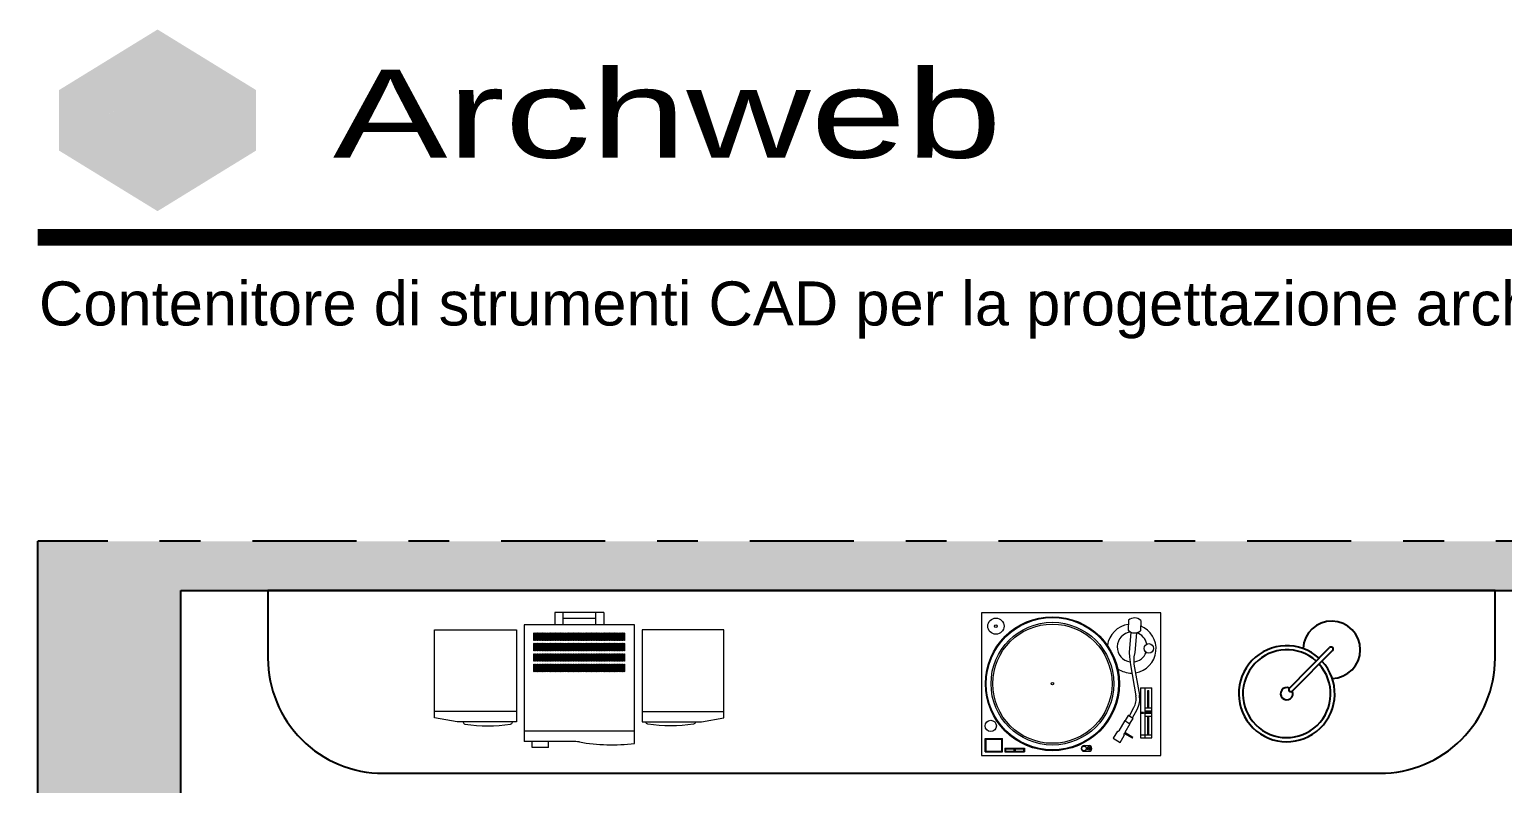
# Model space of a CAD drawing. Header units: millimetres. Extents: x 1294.6 to 1304.6, y 78.5 to 86.5.
# Drawn here: x 1294.554 to 1298.156, y 84.705 to 86.548 of the extents above; entities that cross this region are included whole.
import ezdxf
from ezdxf.enums import TextEntityAlignment as Align

# ---------------------------------------------------------------- set-up
doc = ezdxf.new("R2010")
doc.units = ezdxf.units.MM
doc.linetypes.add('TRATTOPUNTOX2', pattern=[50.8, 25.4, -12.7, 0, -12.7])
doc.layers.add('ACCESSORI - accessories', color=175, linetype='Continuous', lineweight=9)
doc.layers.add('www.archweb.com', color=2, linetype='Continuous', lineweight=5)
doc.layers.add('ARREDI attrezzature - furniture', color=175, linetype='Continuous')
doc.layers.add('MURATURA sezioni - wall sections', color=7, linetype='Continuous')
doc.layers.add('MURATURA tratteggi - hatch walls', color=7, linetype='Continuous', lineweight=40, true_color=0xa8a8a8)
doc.styles.add('AW', font='arial.ttf')
doc.styles.get("Standard").update_dxf_attribs({"font": 'arial.ttf'})

# ---------------------------------------------------------------- blocks, each defined once
blk = doc.blocks.new('lampada - lamp - kn53aw26')
at = {"layer": 'ARREDI attrezzature - furniture'}
for points in [[(1305.6571, 84.9383), (1305.7554, 85.0373)], [(1305.7625, 85.0303), (1305.6642, 84.9313)]]:
    blk.add_lwpolyline(points, dxfattribs=at)
for centre, radius, start, end in [((1305.7605, 85.0322), 0.0699, 271.0828, 177.6347), ((1305.6507, 84.9248), 0.1173, 47.6508, 42.7667), ((1305.6507, 84.9248), 0.1073, 47.8785, 42.5391), ((1305.759, 85.0338), 0.005, 315.1711, 135.2464), ((1305.6507, 84.9248), 0.015, 64.68, 25.7375), ((1305.6606, 84.9348), 0.005, 135.1711, 315.2464)]:
    blk.add_arc(centre, radius, start, end, dxfattribs=at)
blk = doc.blocks.new('aw logo')
at = {"true_color": 0xababab}
h = blk.add_hatch(color=253, dxfattribs=at)
h.dxf.hatch_style = 1
h.paths.add_polyline_path([(-7.13, -10.92), (-6.51, -10.56), (-6.51, -3.76), (-13.02, -7.52)])
h.paths.add_polyline_path([(-6.51, -10.56), (-0.62, -7.16), (-6.51, -3.76)])
h.paths.add_polyline_path([(-0.62, -7.16), (0, -6.8), (0.62, -7.16), (6.51, -3.76), (0, 0), (-6.51, -3.76)])
h.paths.add_polyline_path([(0.62, -7.16), (6.51, -10.56), (6.51, -3.76)])
h.paths.add_polyline_path([(6.51, -10.56), (7.13, -10.92), (13.02, -7.52), (6.51, -3.76)])
at = {"true_color": 0xffffff}
h = blk.add_hatch(color=7, dxfattribs=at)
h.dxf.hatch_style = 1
h.paths.add_polyline_path([(0, -8.23), (5.89, -11.63), (5.89, -19.15), (7.13, -18.43), (7.13, -10.92), (0, -6.8), (-7.13, -10.92), (-7.13, -18.43), (-5.89, -19.15), (-5.89, -11.63)])
at = {"true_color": 0x878787}
h = blk.add_hatch(color=252, dxfattribs=at)
h.dxf.hatch_style = 1
h.paths.add_polyline_path([(7.13, -10.92), (7.13, -11.63), (13.02, -15.03), (13.02, -7.52)])
h.paths.add_polyline_path([(7.13, -11.63), (7.13, -18.43), (13.02, -15.03)])
h.paths.add_polyline_path([(-7.13, -18.43), (-7.13, -11.63), (-13.02, -15.03)])
h.paths.add_polyline_path([(-7.13, -11.63), (-7.13, -10.92), (-13.02, -7.52), (-13.02, -15.03)])
at = {"true_color": 0xaa0e10}
h = blk.add_hatch(color=14, dxfattribs=at)
h.dxf.hatch_style = 1
h.paths.add_polyline_path([(5.89, -11.63), (0, -8.23), (-5.89, -11.63), (0, -15.03)])
at = {"true_color": 0x890b0d}
h = blk.add_hatch(color=16, dxfattribs=at)
h.dxf.hatch_style = 1
h.paths.add_polyline_path([(-5.89, -11.63), (-5.89, -19.15), (0, -22.55), (0, -15.03)])
h.paths.add_polyline_path([(5.89, -19.15), (5.89, -11.63), (0, -15.03), (0, -22.55)])
blk = doc.blocks.new('stereo er74aw26')
at = {"layer": 'ACCESSORI - accessories', "ltscale": 0.5}
for p, q in [((1295.9584, 85.1234), (1295.8384, 85.1234)), ((1295.8384, 85.1234), (1295.8384, 85.0934)), ((1295.8584, 85.1234), (1295.8584, 85.0934)), ((1295.9384, 85.1084), (1295.8584, 85.1084)), ((1295.9384, 85.1234), (1295.9384, 85.0934)), ((1295.9584, 85.1234), (1295.9584, 85.0934)), ((1295.5449, 84.8661), (1295.5449, 85.0811)), ((1295.5449, 85.0811), (1295.7449, 85.0811)), ((1295.7449, 85.0811), (1295.7449, 84.8561)), ((1295.7634, 85.0934), (1295.7634, 84.8084)), ((1296.0334, 85.0934), (1295.7634, 85.0934)), ((1296.0334, 84.8034), (1296.0334, 85.0934)), ((1296.052, 85.0811), (1296.052, 84.8561)), ((1296.252, 85.0811), (1296.052, 85.0811)), ((1296.252, 84.8661), (1296.252, 85.0811)), ((1295.7449, 84.8811), (1295.5449, 84.8811)), ((1295.5999, 84.8561), (1295.5449, 84.8661)), ((1295.7449, 84.8561), (1295.5999, 84.8561)), ((1296.052, 84.8811), (1296.252, 84.8811)), ((1296.052, 84.8561), (1296.197, 84.8561)), ((1296.197, 84.8561), (1296.252, 84.8661)), ((1296.0334, 84.8334), (1295.7634, 84.8334)), ((1295.8813, 84.8084), (1295.7634, 84.8084)), ((1295.7834, 84.7934), (1295.7834, 84.8084)), ((1295.8234, 84.7934), (1295.7834, 84.7934)), ((1295.8234, 84.7934), (1295.8234, 84.8084))]:
    blk.add_line(p, q, dxfattribs=at)
at = {"layer": 'ACCESSORI - accessories', "color": 253, "ltscale": 0.5, "true_color": 0x9e9e9e}
for points in [[(1295.7894, 85.0724), (1295.7894, 85.0559, -1), (1295.7874, 85.0559), (1295.7874, 85.0724, -1)], [(1295.7934, 85.0724), (1295.7934, 85.0559, -1), (1295.7914, 85.0559), (1295.7914, 85.0724, -1)], [(1295.7974, 85.0724), (1295.7974, 85.0559, -1), (1295.7954, 85.0559), (1295.7954, 85.0724, -1)], [(1295.8014, 85.0724), (1295.8014, 85.0559, -1), (1295.7994, 85.0559), (1295.7994, 85.0724, -1)], [(1295.8054, 85.0724), (1295.8054, 85.0559, -1), (1295.8034, 85.0559), (1295.8034, 85.0724, -1)], [(1295.8094, 85.0724), (1295.8094, 85.0559, -1), (1295.8074, 85.0559), (1295.8074, 85.0724, -1)], [(1295.8134, 85.0724), (1295.8134, 85.0559, -1), (1295.8114, 85.0559), (1295.8114, 85.0724, -1)], [(1295.8174, 85.0724), (1295.8174, 85.0559, -1), (1295.8154, 85.0559), (1295.8154, 85.0724, -1)], [(1295.8214, 85.0724), (1295.8214, 85.0559, -1), (1295.8194, 85.0559), (1295.8194, 85.0724, -1)], [(1295.8254, 85.0724), (1295.8254, 85.0559, -1), (1295.8234, 85.0559), (1295.8234, 85.0724, -1)], [(1295.8294, 85.0724), (1295.8294, 85.0559, -1), (1295.8274, 85.0559), (1295.8274, 85.0724, -1)], [(1295.8334, 85.0724), (1295.8334, 85.0559, -1), (1295.8314, 85.0559), (1295.8314, 85.0724, -1)], [(1295.8374, 85.0724), (1295.8374, 85.0559, -1), (1295.8354, 85.0559), (1295.8354, 85.0724, -1)], [(1295.8414, 85.0724), (1295.8414, 85.0559, -1), (1295.8394, 85.0559), (1295.8394, 85.0724, -1)], [(1295.8454, 85.0724), (1295.8454, 85.0559, -1), (1295.8434, 85.0559), (1295.8434, 85.0724, -1)], [(1295.8494, 85.0724), (1295.8494, 85.0559, -1), (1295.8474, 85.0559), (1295.8474, 85.0724, -1)], [(1295.8534, 85.0724), (1295.8534, 85.0559, -1), (1295.8514, 85.0559), (1295.8514, 85.0724, -1)], [(1295.8574, 85.0724), (1295.8574, 85.0559, -1), (1295.8554, 85.0559), (1295.8554, 85.0724, -1)], [(1295.8614, 85.0724), (1295.8614, 85.0559, -1), (1295.8594, 85.0559), (1295.8594, 85.0724, -1)], [(1295.8654, 85.0724), (1295.8654, 85.0559, -1), (1295.8634, 85.0559), (1295.8634, 85.0724, -1)], [(1295.8694, 85.0724), (1295.8694, 85.0559, -1), (1295.8674, 85.0559), (1295.8674, 85.0724, -1)], [(1295.8734, 85.0724), (1295.8734, 85.0559, -1), (1295.8714, 85.0559), (1295.8714, 85.0724, -1)], [(1295.8774, 85.0724), (1295.8774, 85.0559, -1), (1295.8754, 85.0559), (1295.8754, 85.0724, -1)], [(1295.8814, 85.0724), (1295.8814, 85.0559, -1), (1295.8794, 85.0559), (1295.8794, 85.0724, -1)], [(1295.8854, 85.0724), (1295.8854, 85.0559, -1), (1295.8834, 85.0559), (1295.8834, 85.0724, -1)], [(1295.8894, 85.0724), (1295.8894, 85.0559, -1), (1295.8874, 85.0559), (1295.8874, 85.0724, -1)], [(1295.8934, 85.0724), (1295.8934, 85.0559, -1), (1295.8914, 85.0559), (1295.8914, 85.0724, -1)], [(1295.8974, 85.0724), (1295.8974, 85.0559, -1), (1295.8954, 85.0559), (1295.8954, 85.0724, -1)], [(1295.9014, 85.0724), (1295.9014, 85.0559, -1), (1295.8994, 85.0559), (1295.8994, 85.0724, -1)], [(1295.9054, 85.0724), (1295.9054, 85.0559, -1), (1295.9034, 85.0559), (1295.9034, 85.0724, -1)], [(1295.9094, 85.0724), (1295.9094, 85.0559, -1), (1295.9074, 85.0559), (1295.9074, 85.0724, -1)], [(1295.9134, 85.0724), (1295.9134, 85.0559, -1), (1295.9114, 85.0559), (1295.9114, 85.0724, -1)], [(1295.9174, 85.0724), (1295.9174, 85.0559, -1), (1295.9154, 85.0559), (1295.9154, 85.0724, -1)], [(1295.9214, 85.0724), (1295.9214, 85.0559, -1), (1295.9194, 85.0559), (1295.9194, 85.0724, -1)], [(1295.9254, 85.0724), (1295.9254, 85.0559, -1), (1295.9234, 85.0559), (1295.9234, 85.0724, -1)], [(1295.9294, 85.0724), (1295.9294, 85.0559, -1), (1295.9274, 85.0559), (1295.9274, 85.0724, -1)], [(1295.9334, 85.0724), (1295.9334, 85.0559, -1), (1295.9314, 85.0559), (1295.9314, 85.0724, -1)], [(1295.9374, 85.0724), (1295.9374, 85.0559, -1), (1295.9354, 85.0559), (1295.9354, 85.0724, -1)], [(1295.9414, 85.0724), (1295.9414, 85.0559, -1), (1295.9394, 85.0559), (1295.9394, 85.0724, -1)], [(1295.9454, 85.0724), (1295.9454, 85.0559, -1), (1295.9434, 85.0559), (1295.9434, 85.0724, -1)], [(1295.9494, 85.0724), (1295.9494, 85.0559, -1), (1295.9474, 85.0559), (1295.9474, 85.0724, -1)], [(1295.9534, 85.0724), (1295.9534, 85.0559, -1), (1295.9514, 85.0559), (1295.9514, 85.0724, -1)], [(1295.9574, 85.0724), (1295.9574, 85.0559, -1), (1295.9554, 85.0559), (1295.9554, 85.0724, -1)], [(1295.9614, 85.0724), (1295.9614, 85.0559, -1), (1295.9594, 85.0559), (1295.9594, 85.0724, -1)], [(1295.9654, 85.0724), (1295.9654, 85.0559, -1), (1295.9634, 85.0559), (1295.9634, 85.0724, -1)], [(1295.9694, 85.0724), (1295.9694, 85.0559, -1), (1295.9674, 85.0559), (1295.9674, 85.0724, -1)], [(1295.9734, 85.0724), (1295.9734, 85.0559, -1), (1295.9714, 85.0559), (1295.9714, 85.0724, -1)], [(1295.9774, 85.0724), (1295.9774, 85.0559, -1), (1295.9754, 85.0559), (1295.9754, 85.0724, -1)], [(1295.9814, 85.0724), (1295.9814, 85.0559, -1), (1295.9794, 85.0559), (1295.9794, 85.0724, -1)], [(1295.9854, 85.0724), (1295.9854, 85.0559, -1), (1295.9834, 85.0559), (1295.9834, 85.0724, -1)], [(1295.9894, 85.0724), (1295.9894, 85.0559, -1), (1295.9874, 85.0559), (1295.9874, 85.0724, -1)], [(1295.9934, 85.0724), (1295.9934, 85.0559, -1), (1295.9914, 85.0559), (1295.9914, 85.0724, -1)], [(1295.9974, 85.0724), (1295.9974, 85.0559, -1), (1295.9954, 85.0559), (1295.9954, 85.0724, -1)], [(1296.0014, 85.0724), (1296.0014, 85.0559, -1), (1295.9994, 85.0559), (1295.9994, 85.0724, -1)], [(1296.0054, 85.0724), (1296.0054, 85.0559, -1), (1296.0034, 85.0559), (1296.0034, 85.0724, -1)], [(1296.0094, 85.0724), (1296.0094, 85.0559, -1), (1296.0074, 85.0559), (1296.0074, 85.0724, -1)], [(1295.7894, 85.0469), (1295.7894, 85.0304, -1), (1295.7874, 85.0304), (1295.7874, 85.0469, -1)], [(1295.7934, 85.0469), (1295.7934, 85.0304, -1), (1295.7914, 85.0304), (1295.7914, 85.0469, -1)], [(1295.7974, 85.0469), (1295.7974, 85.0304, -1), (1295.7954, 85.0304), (1295.7954, 85.0469, -1)], [(1295.8014, 85.0469), (1295.8014, 85.0304, -1), (1295.7994, 85.0304), (1295.7994, 85.0469, -1)], [(1295.8054, 85.0469), (1295.8054, 85.0304, -1), (1295.8034, 85.0304), (1295.8034, 85.0469, -1)], [(1295.8094, 85.0469), (1295.8094, 85.0304, -1), (1295.8074, 85.0304), (1295.8074, 85.0469, -1)], [(1295.8134, 85.0469), (1295.8134, 85.0304, -1), (1295.8114, 85.0304), (1295.8114, 85.0469, -1)], [(1295.8174, 85.0469), (1295.8174, 85.0304, -1), (1295.8154, 85.0304), (1295.8154, 85.0469, -1)], [(1295.8214, 85.0469), (1295.8214, 85.0304, -1), (1295.8194, 85.0304), (1295.8194, 85.0469, -1)], [(1295.8254, 85.0469), (1295.8254, 85.0304, -1), (1295.8234, 85.0304), (1295.8234, 85.0469, -1)], [(1295.8294, 85.0469), (1295.8294, 85.0304, -1), (1295.8274, 85.0304), (1295.8274, 85.0469, -1)], [(1295.8334, 85.0469), (1295.8334, 85.0304, -1), (1295.8314, 85.0304), (1295.8314, 85.0469, -1)], [(1295.8374, 85.0469), (1295.8374, 85.0304, -1), (1295.8354, 85.0304), (1295.8354, 85.0469, -1)], [(1295.8414, 85.0469), (1295.8414, 85.0304, -1), (1295.8394, 85.0304), (1295.8394, 85.0469, -1)], [(1295.8454, 85.0469), (1295.8454, 85.0304, -1), (1295.8434, 85.0304), (1295.8434, 85.0469, -1)], [(1295.8494, 85.0469), (1295.8494, 85.0304, -1), (1295.8474, 85.0304), (1295.8474, 85.0469, -1)], [(1295.8534, 85.0469), (1295.8534, 85.0304, -1), (1295.8514, 85.0304), (1295.8514, 85.0469, -1)], [(1295.8574, 85.0469), (1295.8574, 85.0304, -1), (1295.8554, 85.0304), (1295.8554, 85.0469, -1)], [(1295.8614, 85.0469), (1295.8614, 85.0304, -1), (1295.8594, 85.0304), (1295.8594, 85.0469, -1)], [(1295.8654, 85.0469), (1295.8654, 85.0304, -1), (1295.8634, 85.0304), (1295.8634, 85.0469, -1)], [(1295.8694, 85.0469), (1295.8694, 85.0304, -1), (1295.8674, 85.0304), (1295.8674, 85.0469, -1)], [(1295.8734, 85.0469), (1295.8734, 85.0304, -1), (1295.8714, 85.0304), (1295.8714, 85.0469, -1)], [(1295.8774, 85.0469), (1295.8774, 85.0304, -1), (1295.8754, 85.0304), (1295.8754, 85.0469, -1)], [(1295.8814, 85.0469), (1295.8814, 85.0304, -1), (1295.8794, 85.0304), (1295.8794, 85.0469, -1)], [(1295.8854, 85.0469), (1295.8854, 85.0304, -1), (1295.8834, 85.0304), (1295.8834, 85.0469, -1)], [(1295.8894, 85.0469), (1295.8894, 85.0304, -1), (1295.8874, 85.0304), (1295.8874, 85.0469, -1)], [(1295.8934, 85.0469), (1295.8934, 85.0304, -1), (1295.8914, 85.0304), (1295.8914, 85.0469, -1)], [(1295.8974, 85.0469), (1295.8974, 85.0304, -1), (1295.8954, 85.0304), (1295.8954, 85.0469, -1)], [(1295.9014, 85.0469), (1295.9014, 85.0304, -1), (1295.8994, 85.0304), (1295.8994, 85.0469, -1)], [(1295.9054, 85.0469), (1295.9054, 85.0304, -1), (1295.9034, 85.0304), (1295.9034, 85.0469, -1)], [(1295.9094, 85.0469), (1295.9094, 85.0304, -1), (1295.9074, 85.0304), (1295.9074, 85.0469, -1)], [(1295.9134, 85.0469), (1295.9134, 85.0304, -1), (1295.9114, 85.0304), (1295.9114, 85.0469, -1)], [(1295.9174, 85.0469), (1295.9174, 85.0304, -1), (1295.9154, 85.0304), (1295.9154, 85.0469, -1)], [(1295.9214, 85.0469), (1295.9214, 85.0304, -1), (1295.9194, 85.0304), (1295.9194, 85.0469, -1)], [(1295.9254, 85.0469), (1295.9254, 85.0304, -1), (1295.9234, 85.0304), (1295.9234, 85.0469, -1)], [(1295.9294, 85.0469), (1295.9294, 85.0304, -1), (1295.9274, 85.0304), (1295.9274, 85.0469, -1)], [(1295.9334, 85.0469), (1295.9334, 85.0304, -1), (1295.9314, 85.0304), (1295.9314, 85.0469, -1)], [(1295.9374, 85.0469), (1295.9374, 85.0304, -1), (1295.9354, 85.0304), (1295.9354, 85.0469, -1)], [(1295.9414, 85.0469), (1295.9414, 85.0304, -1), (1295.9394, 85.0304), (1295.9394, 85.0469, -1)], [(1295.9454, 85.0469), (1295.9454, 85.0304, -1), (1295.9434, 85.0304), (1295.9434, 85.0469, -1)], [(1295.9494, 85.0469), (1295.9494, 85.0304, -1), (1295.9474, 85.0304), (1295.9474, 85.0469, -1)], [(1295.9534, 85.0469), (1295.9534, 85.0304, -1), (1295.9514, 85.0304), (1295.9514, 85.0469, -1)], [(1295.9574, 85.0469), (1295.9574, 85.0304, -1), (1295.9554, 85.0304), (1295.9554, 85.0469, -1)], [(1295.9614, 85.0469), (1295.9614, 85.0304, -1), (1295.9594, 85.0304), (1295.9594, 85.0469, -1)], [(1295.9654, 85.0469), (1295.9654, 85.0304, -1), (1295.9634, 85.0304), (1295.9634, 85.0469, -1)], [(1295.9694, 85.0469), (1295.9694, 85.0304, -1), (1295.9674, 85.0304), (1295.9674, 85.0469, -1)], [(1295.9734, 85.0469), (1295.9734, 85.0304, -1), (1295.9714, 85.0304), (1295.9714, 85.0469, -1)], [(1295.9774, 85.0469), (1295.9774, 85.0304, -1), (1295.9754, 85.0304), (1295.9754, 85.0469, -1)], [(1295.9814, 85.0469), (1295.9814, 85.0304, -1), (1295.9794, 85.0304), (1295.9794, 85.0469, -1)], [(1295.9854, 85.0469), (1295.9854, 85.0304, -1), (1295.9834, 85.0304), (1295.9834, 85.0469, -1)], [(1295.9894, 85.0469), (1295.9894, 85.0304, -1), (1295.9874, 85.0304), (1295.9874, 85.0469, -1)], [(1295.9934, 85.0469), (1295.9934, 85.0304, -1), (1295.9914, 85.0304), (1295.9914, 85.0469, -1)], [(1295.9974, 85.0469), (1295.9974, 85.0304, -1), (1295.9954, 85.0304), (1295.9954, 85.0469, -1)], [(1296.0014, 85.0469), (1296.0014, 85.0304, -1), (1295.9994, 85.0304), (1295.9994, 85.0469, -1)], [(1296.0054, 85.0469), (1296.0054, 85.0304, -1), (1296.0034, 85.0304), (1296.0034, 85.0469, -1)], [(1296.0094, 85.0469), (1296.0094, 85.0304, -1), (1296.0074, 85.0304), (1296.0074, 85.0469, -1)], [(1295.7894, 85.0214), (1295.7894, 85.0049, -1), (1295.7874, 85.0049), (1295.7874, 85.0214, -1)], [(1295.7894, 84.9959), (1295.7894, 84.9794, -1), (1295.7874, 84.9794), (1295.7874, 84.9959, -1)], [(1295.7934, 85.0214), (1295.7934, 85.0049, -1), (1295.7914, 85.0049), (1295.7914, 85.0214, -1)], [(1295.7934, 84.9959), (1295.7934, 84.9794, -1), (1295.7914, 84.9794), (1295.7914, 84.9959, -1)], [(1295.7974, 85.0214), (1295.7974, 85.0049, -1), (1295.7954, 85.0049), (1295.7954, 85.0214, -1)], [(1295.7974, 84.9959), (1295.7974, 84.9794, -1), (1295.7954, 84.9794), (1295.7954, 84.9959, -1)], [(1295.8014, 85.0214), (1295.8014, 85.0049, -1), (1295.7994, 85.0049), (1295.7994, 85.0214, -1)], [(1295.8014, 84.9959), (1295.8014, 84.9794, -1), (1295.7994, 84.9794), (1295.7994, 84.9959, -1)], [(1295.8054, 85.0214), (1295.8054, 85.0049, -1), (1295.8034, 85.0049), (1295.8034, 85.0214, -1)], [(1295.8054, 84.9959), (1295.8054, 84.9794, -1), (1295.8034, 84.9794), (1295.8034, 84.9959, -1)], [(1295.8094, 85.0214), (1295.8094, 85.0049, -1), (1295.8074, 85.0049), (1295.8074, 85.0214, -1)], [(1295.8094, 84.9959), (1295.8094, 84.9794, -1), (1295.8074, 84.9794), (1295.8074, 84.9959, -1)], [(1295.8134, 85.0214), (1295.8134, 85.0049, -1), (1295.8114, 85.0049), (1295.8114, 85.0214, -1)], [(1295.8134, 84.9959), (1295.8134, 84.9794, -1), (1295.8114, 84.9794), (1295.8114, 84.9959, -1)], [(1295.8174, 85.0214), (1295.8174, 85.0049, -1), (1295.8154, 85.0049), (1295.8154, 85.0214, -1)], [(1295.8174, 84.9959), (1295.8174, 84.9794, -1), (1295.8154, 84.9794), (1295.8154, 84.9959, -1)], [(1295.8214, 85.0214), (1295.8214, 85.0049, -1), (1295.8194, 85.0049), (1295.8194, 85.0214, -1)], [(1295.8214, 84.9959), (1295.8214, 84.9794, -1), (1295.8194, 84.9794), (1295.8194, 84.9959, -1)], [(1295.8254, 85.0214), (1295.8254, 85.0049, -1), (1295.8234, 85.0049), (1295.8234, 85.0214, -1)], [(1295.8254, 84.9959), (1295.8254, 84.9794, -1), (1295.8234, 84.9794), (1295.8234, 84.9959, -1)], [(1295.8294, 85.0214), (1295.8294, 85.0049, -1), (1295.8274, 85.0049), (1295.8274, 85.0214, -1)], [(1295.8294, 84.9959), (1295.8294, 84.9794, -1), (1295.8274, 84.9794), (1295.8274, 84.9959, -1)], [(1295.8334, 85.0214), (1295.8334, 85.0049, -1), (1295.8314, 85.0049), (1295.8314, 85.0214, -1)], [(1295.8334, 84.9959), (1295.8334, 84.9794, -1), (1295.8314, 84.9794), (1295.8314, 84.9959, -1)], [(1295.8374, 85.0214), (1295.8374, 85.0049, -1), (1295.8354, 85.0049), (1295.8354, 85.0214, -1)], [(1295.8374, 84.9959), (1295.8374, 84.9794, -1), (1295.8354, 84.9794), (1295.8354, 84.9959, -1)], [(1295.8414, 85.0214), (1295.8414, 85.0049, -1), (1295.8394, 85.0049), (1295.8394, 85.0214, -1)], [(1295.8414, 84.9959), (1295.8414, 84.9794, -1), (1295.8394, 84.9794), (1295.8394, 84.9959, -1)], [(1295.8454, 85.0214), (1295.8454, 85.0049, -1), (1295.8434, 85.0049), (1295.8434, 85.0214, -1)], [(1295.8454, 84.9959), (1295.8454, 84.9794, -1), (1295.8434, 84.9794), (1295.8434, 84.9959, -1)], [(1295.8494, 85.0214), (1295.8494, 85.0049, -1), (1295.8474, 85.0049), (1295.8474, 85.0214, -1)], [(1295.8494, 84.9959), (1295.8494, 84.9794, -1), (1295.8474, 84.9794), (1295.8474, 84.9959, -1)], [(1295.8534, 85.0214), (1295.8534, 85.0049, -1), (1295.8514, 85.0049), (1295.8514, 85.0214, -1)], [(1295.8534, 84.9959), (1295.8534, 84.9794, -1), (1295.8514, 84.9794), (1295.8514, 84.9959, -1)], [(1295.8574, 85.0214), (1295.8574, 85.0049, -1), (1295.8554, 85.0049), (1295.8554, 85.0214, -1)], [(1295.8574, 84.9959), (1295.8574, 84.9794, -1), (1295.8554, 84.9794), (1295.8554, 84.9959, -1)], [(1295.8614, 85.0214), (1295.8614, 85.0049, -1), (1295.8594, 85.0049), (1295.8594, 85.0214, -1)], [(1295.8614, 84.9959), (1295.8614, 84.9794, -1), (1295.8594, 84.9794), (1295.8594, 84.9959, -1)], [(1295.8654, 85.0214), (1295.8654, 85.0049, -1), (1295.8634, 85.0049), (1295.8634, 85.0214, -1)], [(1295.8654, 84.9959), (1295.8654, 84.9794, -1), (1295.8634, 84.9794), (1295.8634, 84.9959, -1)], [(1295.8694, 85.0214), (1295.8694, 85.0049, -1), (1295.8674, 85.0049), (1295.8674, 85.0214, -1)], [(1295.8694, 84.9959), (1295.8694, 84.9794, -1), (1295.8674, 84.9794), (1295.8674, 84.9959, -1)], [(1295.8734, 85.0214), (1295.8734, 85.0049, -1), (1295.8714, 85.0049), (1295.8714, 85.0214, -1)], [(1295.8734, 84.9959), (1295.8734, 84.9794, -1), (1295.8714, 84.9794), (1295.8714, 84.9959, -1)], [(1295.8774, 85.0214), (1295.8774, 85.0049, -1), (1295.8754, 85.0049), (1295.8754, 85.0214, -1)], [(1295.8774, 84.9959), (1295.8774, 84.9794, -1), (1295.8754, 84.9794), (1295.8754, 84.9959, -1)], [(1295.8814, 85.0214), (1295.8814, 85.0049, -1), (1295.8794, 85.0049), (1295.8794, 85.0214, -1)], [(1295.8814, 84.9959), (1295.8814, 84.9794, -1), (1295.8794, 84.9794), (1295.8794, 84.9959, -1)], [(1295.8854, 85.0214), (1295.8854, 85.0049, -1), (1295.8834, 85.0049), (1295.8834, 85.0214, -1)], [(1295.8854, 84.9959), (1295.8854, 84.9794, -1), (1295.8834, 84.9794), (1295.8834, 84.9959, -1)], [(1295.8894, 85.0214), (1295.8894, 85.0049, -1), (1295.8874, 85.0049), (1295.8874, 85.0214, -1)], [(1295.8894, 84.9959), (1295.8894, 84.9794, -1), (1295.8874, 84.9794), (1295.8874, 84.9959, -1)], [(1295.8934, 85.0214), (1295.8934, 85.0049, -1), (1295.8914, 85.0049), (1295.8914, 85.0214, -1)], [(1295.8934, 84.9959), (1295.8934, 84.9794, -1), (1295.8914, 84.9794), (1295.8914, 84.9959, -1)], [(1295.8974, 85.0214), (1295.8974, 85.0049, -1), (1295.8954, 85.0049), (1295.8954, 85.0214, -1)], [(1295.8974, 84.9959), (1295.8974, 84.9794, -1), (1295.8954, 84.9794), (1295.8954, 84.9959, -1)], [(1295.9014, 85.0214), (1295.9014, 85.0049, -1), (1295.8994, 85.0049), (1295.8994, 85.0214, -1)], [(1295.9014, 84.9959), (1295.9014, 84.9794, -1), (1295.8994, 84.9794), (1295.8994, 84.9959, -1)], [(1295.9054, 85.0214), (1295.9054, 85.0049, -1), (1295.9034, 85.0049), (1295.9034, 85.0214, -1)], [(1295.9054, 84.9959), (1295.9054, 84.9794, -1), (1295.9034, 84.9794), (1295.9034, 84.9959, -1)], [(1295.9094, 85.0214), (1295.9094, 85.0049, -1), (1295.9074, 85.0049), (1295.9074, 85.0214, -1)], [(1295.9094, 84.9959), (1295.9094, 84.9794, -1), (1295.9074, 84.9794), (1295.9074, 84.9959, -1)], [(1295.9134, 85.0214), (1295.9134, 85.0049, -1), (1295.9114, 85.0049), (1295.9114, 85.0214, -1)], [(1295.9134, 84.9959), (1295.9134, 84.9794, -1), (1295.9114, 84.9794), (1295.9114, 84.9959, -1)], [(1295.9174, 85.0214), (1295.9174, 85.0049, -1), (1295.9154, 85.0049), (1295.9154, 85.0214, -1)], [(1295.9174, 84.9959), (1295.9174, 84.9794, -1), (1295.9154, 84.9794), (1295.9154, 84.9959, -1)], [(1295.9214, 85.0214), (1295.9214, 85.0049, -1), (1295.9194, 85.0049), (1295.9194, 85.0214, -1)], [(1295.9214, 84.9959), (1295.9214, 84.9794, -1), (1295.9194, 84.9794), (1295.9194, 84.9959, -1)], [(1295.9254, 85.0214), (1295.9254, 85.0049, -1), (1295.9234, 85.0049), (1295.9234, 85.0214, -1)], [(1295.9254, 84.9959), (1295.9254, 84.9794, -1), (1295.9234, 84.9794), (1295.9234, 84.9959, -1)], [(1295.9294, 85.0214), (1295.9294, 85.0049, -1), (1295.9274, 85.0049), (1295.9274, 85.0214, -1)], [(1295.9294, 84.9959), (1295.9294, 84.9794, -1), (1295.9274, 84.9794), (1295.9274, 84.9959, -1)], [(1295.9334, 85.0214), (1295.9334, 85.0049, -1), (1295.9314, 85.0049), (1295.9314, 85.0214, -1)], [(1295.9334, 84.9959), (1295.9334, 84.9794, -1), (1295.9314, 84.9794), (1295.9314, 84.9959, -1)], [(1295.9374, 85.0214), (1295.9374, 85.0049, -1), (1295.9354, 85.0049), (1295.9354, 85.0214, -1)], [(1295.9374, 84.9959), (1295.9374, 84.9794, -1), (1295.9354, 84.9794), (1295.9354, 84.9959, -1)], [(1295.9414, 85.0214), (1295.9414, 85.0049, -1), (1295.9394, 85.0049), (1295.9394, 85.0214, -1)], [(1295.9414, 84.9959), (1295.9414, 84.9794, -1), (1295.9394, 84.9794), (1295.9394, 84.9959, -1)], [(1295.9454, 85.0214), (1295.9454, 85.0049, -1), (1295.9434, 85.0049), (1295.9434, 85.0214, -1)], [(1295.9454, 84.9959), (1295.9454, 84.9794, -1), (1295.9434, 84.9794), (1295.9434, 84.9959, -1)], [(1295.9494, 85.0214), (1295.9494, 85.0049, -1), (1295.9474, 85.0049), (1295.9474, 85.0214, -1)], [(1295.9494, 84.9959), (1295.9494, 84.9794, -1), (1295.9474, 84.9794), (1295.9474, 84.9959, -1)], [(1295.9534, 85.0214), (1295.9534, 85.0049, -1), (1295.9514, 85.0049), (1295.9514, 85.0214, -1)], [(1295.9534, 84.9959), (1295.9534, 84.9794, -1), (1295.9514, 84.9794), (1295.9514, 84.9959, -1)], [(1295.9574, 85.0214), (1295.9574, 85.0049, -1), (1295.9554, 85.0049), (1295.9554, 85.0214, -1)], [(1295.9574, 84.9959), (1295.9574, 84.9794, -1), (1295.9554, 84.9794), (1295.9554, 84.9959, -1)], [(1295.9614, 85.0214), (1295.9614, 85.0049, -1), (1295.9594, 85.0049), (1295.9594, 85.0214, -1)], [(1295.9614, 84.9959), (1295.9614, 84.9794, -1), (1295.9594, 84.9794), (1295.9594, 84.9959, -1)], [(1295.9654, 85.0214), (1295.9654, 85.0049, -1), (1295.9634, 85.0049), (1295.9634, 85.0214, -1)], [(1295.9654, 84.9959), (1295.9654, 84.9794, -1), (1295.9634, 84.9794), (1295.9634, 84.9959, -1)], [(1295.9694, 85.0214), (1295.9694, 85.0049, -1), (1295.9674, 85.0049), (1295.9674, 85.0214, -1)], [(1295.9694, 84.9959), (1295.9694, 84.9794, -1), (1295.9674, 84.9794), (1295.9674, 84.9959, -1)], [(1295.9734, 85.0214), (1295.9734, 85.0049, -1), (1295.9714, 85.0049), (1295.9714, 85.0214, -1)], [(1295.9734, 84.9959), (1295.9734, 84.9794, -1), (1295.9714, 84.9794), (1295.9714, 84.9959, -1)], [(1295.9774, 85.0214), (1295.9774, 85.0049, -1), (1295.9754, 85.0049), (1295.9754, 85.0214, -1)], [(1295.9774, 84.9959), (1295.9774, 84.9794, -1), (1295.9754, 84.9794), (1295.9754, 84.9959, -1)], [(1295.9814, 85.0214), (1295.9814, 85.0049, -1), (1295.9794, 85.0049), (1295.9794, 85.0214, -1)], [(1295.9814, 84.9959), (1295.9814, 84.9794, -1), (1295.9794, 84.9794), (1295.9794, 84.9959, -1)], [(1295.9854, 85.0214), (1295.9854, 85.0049, -1), (1295.9834, 85.0049), (1295.9834, 85.0214, -1)], [(1295.9854, 84.9959), (1295.9854, 84.9794, -1), (1295.9834, 84.9794), (1295.9834, 84.9959, -1)], [(1295.9894, 85.0214), (1295.9894, 85.0049, -1), (1295.9874, 85.0049), (1295.9874, 85.0214, -1)], [(1295.9894, 84.9959), (1295.9894, 84.9794, -1), (1295.9874, 84.9794), (1295.9874, 84.9959, -1)], [(1295.9934, 85.0214), (1295.9934, 85.0049, -1), (1295.9914, 85.0049), (1295.9914, 85.0214, -1)], [(1295.9934, 84.9959), (1295.9934, 84.9794, -1), (1295.9914, 84.9794), (1295.9914, 84.9959, -1)], [(1295.9974, 85.0214), (1295.9974, 85.0049, -1), (1295.9954, 85.0049), (1295.9954, 85.0214, -1)], [(1295.9974, 84.9959), (1295.9974, 84.9794, -1), (1295.9954, 84.9794), (1295.9954, 84.9959, -1)], [(1296.0014, 85.0214), (1296.0014, 85.0049, -1), (1295.9994, 85.0049), (1295.9994, 85.0214, -1)], [(1296.0014, 84.9959), (1296.0014, 84.9794, -1), (1295.9994, 84.9794), (1295.9994, 84.9959, -1)], [(1296.0054, 85.0214), (1296.0054, 85.0049, -1), (1296.0034, 85.0049), (1296.0034, 85.0214, -1)], [(1296.0054, 84.9959), (1296.0054, 84.9794, -1), (1296.0034, 84.9794), (1296.0034, 84.9959, -1)], [(1296.0094, 85.0214), (1296.0094, 85.0049, -1), (1296.0074, 85.0049), (1296.0074, 85.0214, -1)], [(1296.0094, 84.9959), (1296.0094, 84.9794, -1), (1296.0074, 84.9794), (1296.0074, 84.9959, -1)]]:
    blk.add_lwpolyline(points, format="xyb", close=True, dxfattribs=at)
at = {"layer": 'ACCESSORI - accessories', "ltscale": 0.5}
for points in [[(1295.6149, 84.8561), (1295.6149, 84.8553, 0.369664), (1295.6191, 84.8504, 0.077384), (1295.7307, 84.8504, 0.369664), (1295.7349, 84.8553), (1295.7349, 84.8561)], [(1296.182, 84.8561), (1296.182, 84.8553, -0.369664), (1296.1778, 84.8504, -0.077384), (1296.0662, 84.8504, -0.369664), (1296.062, 84.8553), (1296.062, 84.8561)]]:
    blk.add_lwpolyline(points, format="xyb", dxfattribs=at)
for centre, radius, start, end in [((1295.8813, 84.7084), 0.1, 80.0033, 90), ((1295.9777, 85.2553), 0.4553, 260.0033, 277.0381)]:
    blk.add_arc(centre, radius, start, end, dxfattribs=at)
blk = doc.blocks.new('giradischi - record player - th65aw26')
at = {"layer": 'ACCESSORI - accessories'}
for p, q in [((1297.4014, 84.7134), (1296.963, 84.7134)), ((1296.963, 84.7134), (1296.963, 84.3653)), ((1297.4014, 84.3653), (1297.4014, 84.7134)), ((1297.3225, 84.6956), (1297.3214, 84.6713)), ((1297.3525, 84.6948), (1297.3514, 84.6697)), ((1297.3284, 84.6664), (1297.3243, 84.6171)), ((1297.3423, 84.6651), (1297.3381, 84.6168)), ((1297.3243, 84.6171), (1297.3252, 84.6063)), ((1297.3252, 84.6063), (1297.327, 84.5867)), ((1297.3381, 84.6168), (1297.3353, 84.6058)), ((1297.3353, 84.6058), (1297.3355, 84.5882)), ((1297.327, 84.5867), (1297.3405, 84.5109)), ((1297.3355, 84.5882), (1297.3491, 84.5124)), ((1297.3517, 84.5302), (1297.3796, 84.5302)), ((1297.3517, 84.5302), (1297.3517, 84.4084)), ((1297.3623, 84.5302), (1297.3623, 84.4084)), ((1297.3697, 84.5241), (1297.3718, 84.5241)), ((1297.3697, 84.4805), (1297.3697, 84.5241)), ((1297.3718, 84.4805), (1297.3718, 84.5241)), ((1297.3796, 84.4084), (1297.3796, 84.5302)), ((1297.3219, 84.4626), (1297.3143, 84.4503)), ((1297.3235, 84.463), (1297.3325, 84.4571)), ((1297.3247, 84.4622), (1297.3357, 84.482)), ((1297.3329, 84.4556), (1297.3252, 84.4432)), ((1297.332, 84.4574), (1297.3433, 84.4778)), ((1297.3588, 84.4701), (1297.3538, 84.4701)), ((1297.3538, 84.4701), (1297.3538, 84.4679)), ((1297.3588, 84.4679), (1297.3538, 84.4679)), ((1297.3588, 84.4701), (1297.3588, 84.4679)), ((1297.3796, 84.4805), (1297.3623, 84.4805)), ((1297.3796, 84.4736), (1297.3623, 84.4736)), ((1297.3796, 84.4706), (1297.3623, 84.4706)), ((1297.3796, 84.4675), (1297.3623, 84.4675)), ((1297.3796, 84.4605), (1297.3623, 84.4605)), ((1297.3697, 84.4171), (1297.3697, 84.4605)), ((1297.3718, 84.4171), (1297.3718, 84.4605)), ((1297.2953, 84.4247), (1297.2851, 84.4076)), ((1297.2953, 84.4247), (1297.2956, 84.4245)), ((1297.3137, 84.4507), (1297.2987, 84.4252)), ((1297.312, 84.4189), (1297.3109, 84.417)), ((1297.3321, 84.4076), (1297.312, 84.4189)), ((1297.3258, 84.4428), (1297.3136, 84.4217)), ((1297.3329, 84.409), (1297.3136, 84.4217)), ((1297.3137, 84.4507), (1297.3258, 84.4428)), ((1297.3718, 84.4171), (1297.3697, 84.4171)), ((1296.9724, 84.4064), (1297.0143, 84.4064)), ((1296.9724, 84.3739), (1296.9724, 84.4064)), ((1297.0124, 84.4044), (1296.9743, 84.4044)), ((1296.9743, 84.3758), (1296.9743, 84.4044)), ((1297.0124, 84.3758), (1297.0124, 84.4044)), ((1297.0143, 84.3739), (1297.0143, 84.4064)), ((1297.0198, 84.3833), (1297.0679, 84.3833)), ((1297.0198, 84.3833), (1297.0198, 84.374)), ((1297.0216, 84.3814), (1297.0425, 84.3814)), ((1297.0216, 84.3814), (1297.0216, 84.3758)), ((1297.0425, 84.3814), (1297.0425, 84.3758)), ((1297.0452, 84.3814), (1297.0452, 84.3758)), ((1297.0452, 84.3814), (1297.0661, 84.3814)), ((1297.0661, 84.3814), (1297.0661, 84.3758)), ((1297.0679, 84.3833), (1297.0679, 84.374)), ((1297.2138, 84.3893), (1297.2259, 84.3893)), ((1297.2851, 84.4076), (1297.3017, 84.3968)), ((1297.3017, 84.3968), (1297.3122, 84.4137)), ((1297.3116, 84.4141), (1297.3122, 84.4137)), ((1297.3321, 84.4076), (1297.3329, 84.409)), ((1297.3796, 84.4145), (1297.3517, 84.4145)), ((1297.3517, 84.4084), (1297.3796, 84.4084)), ((1296.963, 84.3653), (1297.4014, 84.3653)), ((1296.9724, 84.3739), (1297.0143, 84.3739)), ((1296.9743, 84.3758), (1297.0124, 84.3758)), ((1297.0198, 84.374), (1297.0679, 84.374)), ((1297.0216, 84.3758), (1297.0425, 84.3758)), ((1297.0452, 84.3758), (1297.0661, 84.3758)), ((1297.2138, 84.3755), (1297.2259, 84.3755))]:
    blk.add_line(p, q, dxfattribs=at)
for centre, radius in [((1297.1364, 84.5406), 0.1637), ((1297.1364, 84.5406), 0.1616), ((1296.9983, 84.6811), 0.0198), ((1297.1364, 84.5406), 0.15), ((1297.1364, 84.5406), 0.1457), ((1296.9983, 84.6811), 0.00336), ((1297.3721, 84.6267), 0.0117), ((1297.1364, 84.5406), 0.00312), ((1296.9856, 84.4374), 0.0139), ((1297.2138, 84.3824), 0.0055), ((1297.2264, 84.3824), 0.00449), ((1297.2264, 84.3824), 0.00157)]:
    blk.add_circle(centre, radius, dxfattribs=at)
for centre, radius, start, end in [((1297.3302, 84.6262), 0.0597, 97.8872, 172.5493), ((1297.3373, 84.6865), 0.022, 223.7058, 310.2036), ((1297.3371, 84.6792), 0.022, 45.1985, 131.7072), ((1297.3302, 84.6262), 0.0597, 278.7808, 68.5952), ((1297.3314, 84.63), 0.0366, 94.7222, 262.0453), ((1297.3314, 84.63), 0.0366, 11.6097, 72.7229), ((1297.3314, 84.63), 0.0366, 276.3972, 339.2484), ((1297.3302, 84.6262), 0.0597, 235.1074, 270.3691), ((1297.2976, 84.5032), 0.0436, 330.9293, 10.1534), ((1297.2976, 84.5032), 0.0523, 330.9293, 10.1534), ((1297.3229, 84.4621), 0.00109, 57.0106, 148.3756), ((1297.3319, 84.4562), 0.00109, 328.3756, 57.0106), ((1297.2968, 84.4263), 0.00218, 237.0106, 329.4226), ((1297.3128, 84.4159), 0.00218, 149.8956, 237.0106), ((1297.2138, 84.3824), 0.00691, 90, 270), ((1297.2259, 84.3824), 0.00691, 270, 90)]:
    blk.add_arc(centre, radius, start, end, dxfattribs=at)

msp = doc.modelspace()

# ---------------------------------------------------------------- hatches: boundary and pattern name
at = {"layer": 'MURATURA tratteggi - hatch walls', "ltscale": 0.02}
h = msp.add_hatch(color=256, dxfattribs=at)
h.dxf.hatch_style = 1
h.paths.add_polyline_path([(1294.9247, 85.1771), (1299.0016, 85.1771), (1299.0016, 85.2971), (1294.5747, 85.2971), (1294.5747, 84.6804), (1294.9247, 84.6804)])
h.paths.add_polyline_path([(1294.9247, 81.1863), (1294.5747, 81.1863), (1294.5747, 79.8105), (1299.1184, 79.8105), (1299.1184, 79.9305), (1294.9247, 79.9305)])
h.paths.add_polyline_path([(1294.9247, 82.8366), (1294.5747, 82.8366), (1294.5747, 82.2866), (1294.9247, 82.2866)])
h.paths.add_polyline_path([(1304.5784, 81.1863), (1304.2284, 81.1863), (1304.2284, 80.5505), (1304.2284, 79.9305), (1300.5284, 79.9305), (1300.5284, 81.1863), (1300.4284, 81.1863), (1300.4284, 79.9305), (1300.2784, 79.9305), (1300.2784, 79.8105), (1304.5784, 79.8105)])
h.paths.add_polyline_path([(1304.5784, 82.8366), (1304.2284, 82.8366), (1304.2284, 82.2866), (1304.5784, 82.2866)])
h.paths.add_polyline_path([(1304.5784, 85.2971), (1300.1016, 85.2971), (1300.1016, 85.1771), (1304.2284, 85.1771), (1304.2284, 84.6804), (1304.5784, 84.6804)])
h.paths.add_polyline_path([(1300.5284, 83.5866), (1300.4284, 83.5866), (1300.4284, 82.9866), (1298.8247, 82.9866), (1298.8247, 83.5866), (1298.7247, 83.5866), (1298.7247, 82.2866), (1298.8247, 82.2866), (1298.8247, 82.8866), (1300.4284, 82.8866), (1300.4284, 82.2866), (1300.5284, 82.2866)])

# ---------------------------------------------------------------- linework, layer by layer
at = {"layer": 'ARREDI attrezzature - furniture', "ltscale": 0.02}
msp.add_line((1295.4188, 84.7304), (1295.4188, 84.7304), dxfattribs=at)
msp.add_line((1295.4188, 84.7304), (1295.4188, 84.7304), dxfattribs=at)
msp.add_line((1295.4188, 84.7304), (1295.4188, 84.7304), dxfattribs=at)
msp.add_line((1295.4188, 84.7304), (1295.4188, 84.7304), dxfattribs=at)
msp.add_line((1295.4188, 84.7304), (1295.4188, 84.7304), dxfattribs=at)
msp.add_line((1295.4188, 84.7304), (1295.4188, 84.7304), dxfattribs=at)
at = {"layer": 'ARREDI attrezzature - furniture'}
msp.add_lwpolyline([(1295.4188, 84.7304), (1297.8559, 84.7304, 0.414214), (1298.1374, 85.0118), (1298.1374, 85.1771), (1295.1374, 85.1771), (1295.1374, 85.0118, 0.414214)], format="xyb", close=True, dxfattribs=at)
at = {"layer": 'MURATURA sezioni - wall sections', "linetype": 'TRATTOPUNTOX2', "ltscale": 0.01}
msp.add_line((1299.0016, 85.2971), (1294.5747, 85.2971), dxfattribs=at)
at = {"layer": 'MURATURA sezioni - wall sections', "ltscale": 0.02}
for p, q in [((1294.5747, 84.6804), (1294.5747, 85.2971)), ((1294.9247, 85.1771), (1299.0016, 85.1771)), ((1294.9247, 84.6804), (1294.9247, 85.1771))]:
    msp.add_line(p, q, dxfattribs=at)
at = {"layer": 'www.archweb.com', "color": 8, "ltscale": 0.02, "true_color": 0x787878, "const_width": 0.0408}
msp.add_lwpolyline([(1294.5747, 86.0397), (1304.5784, 86.0397)], dxfattribs=at)

# ---------------------------------------------------------------- block references
at = {"xscale": 0.01849945395716349, "yscale": 0.01968027016719518, "zscale": 0.01968027016719518}
msp.add_blockref('aw logo', (1294.8675, 86.5475), dxfattribs=at)
at = {"layer": 'ACCESSORI - accessories'}
msp.add_blockref('giradischi - record player - th65aw26', (-0.0812, 0.4087), dxfattribs=at)
at = {"layer": 'ARREDI attrezzature - furniture'}
for name, p in [('stereo er74aw26', (0, 0)), ('lampada - lamp - kn53aw26', (-8.0226, 0))]:
    msp.add_blockref(name, p, dxfattribs=at)

# ---------------------------------------------------------------- texts
at = {"style": 'AW', "width": 1.395375}
msp.add_text('Archweb', height=0.21563, dxfattribs=at).set_placement((1295.2961, 86.234), (1296.9314, 86.234), align=Align.FIT)
at = {"layer": 'www.archweb.com', "color": 253, "insert": (1294.5775, 85.932), "char_height": 0.1075681, "width": 8.222211, "attachment_point": 1}
msp.add_mtext('Contenitore di strumenti CAD per la progettazione architettonica  /  CAD tools for architectural design', dxfattribs=at)

doc.saveas('drawing.dxf')
